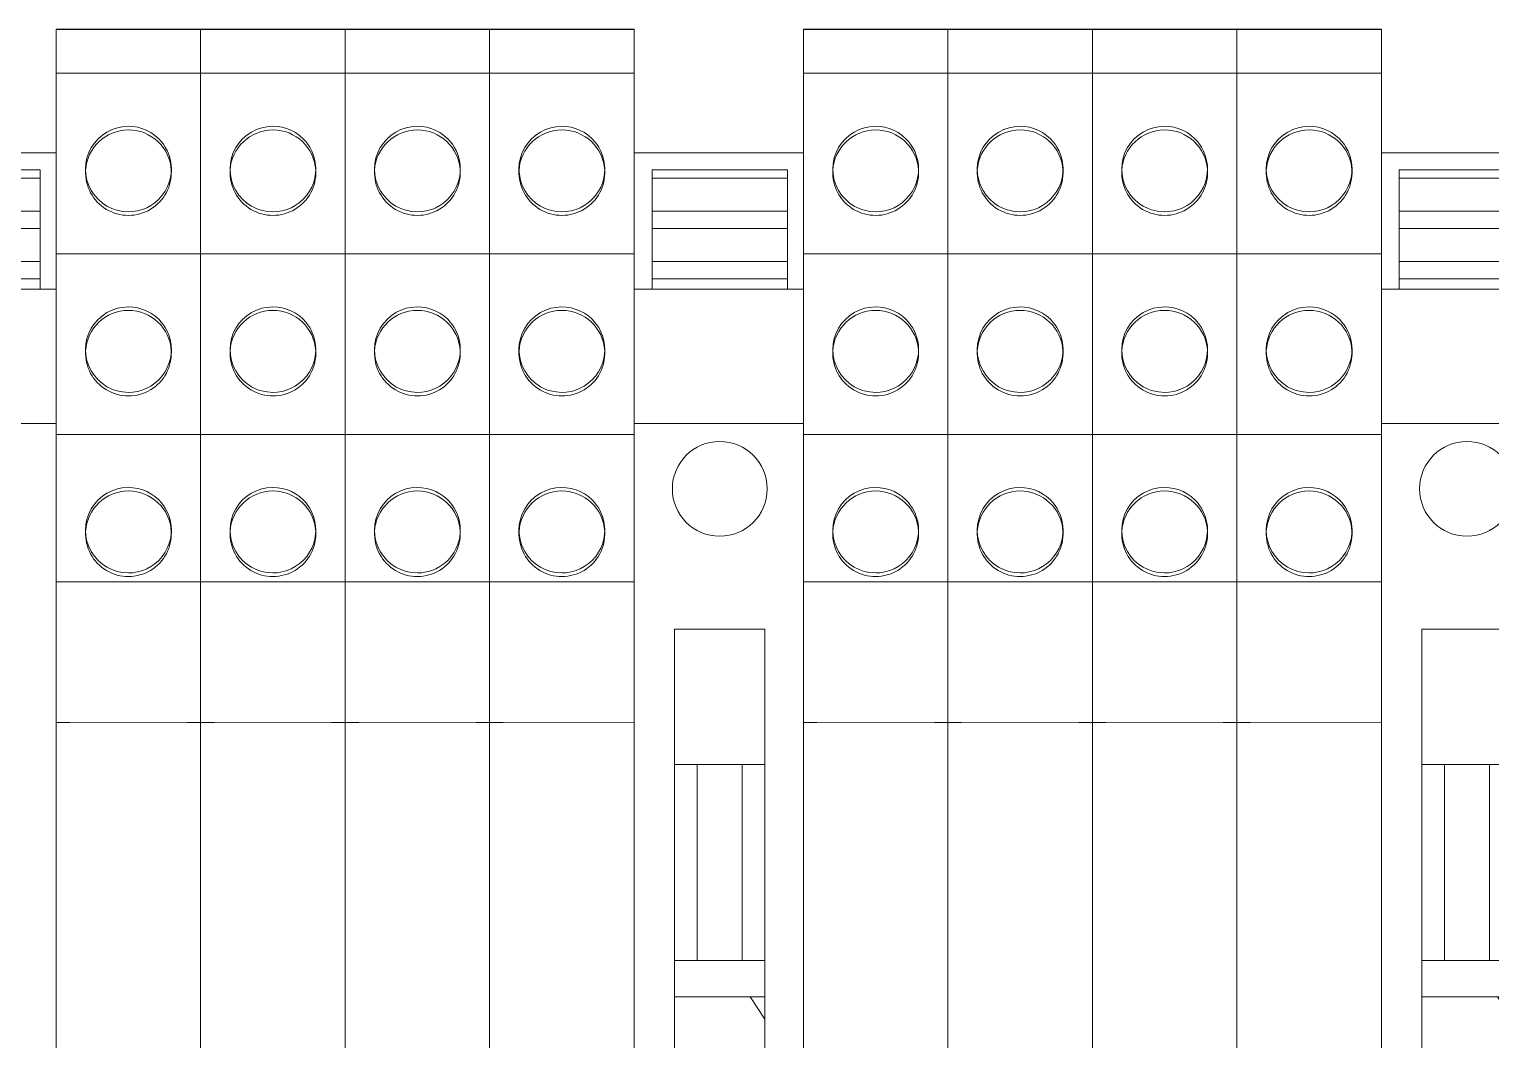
# Model space of a CAD drawing. Header units: millimetres. Extents: x 979 to 3414, y -1029 to 703.
# Drawn here: x 2181.8 to 2246.6, y 422.8 to 467.6 of the extents above; entities that cross this region are included whole.
import ezdxf

# ---------------------------------------------------------------- set-up
doc = ezdxf.new("R2010")
doc.units = ezdxf.units.MM
doc.layers.add('eProC - L2', color=41, linetype='Continuous', lineweight=20)

# ---------------------------------------------------------------- blocks, each defined once
blk = doc.blocks.new('eProC_Z_BPSN-SI-520')
at = {"layer": 'eProC - L2'}
for p, q in [((0.794, -6.05), (0.794, -0.749)), ((0.794, -0.749), (3.794, -0.749)), ((0.794, -1.131), (3.794, -1.131)), ((6.794, -0.749), (3.794, -0.749)), ((6.794, -1.131), (3.794, -1.131)), ((6.794, -6.05), (6.794, -0.749)), ((0.794, -2.594), (3.794, -2.594)), ((6.794, -2.594), (3.794, -2.594)), ((0.794, -3.358), (3.794, -3.358)), ((6.794, -3.358), (3.794, -3.358)), ((0.794, -4.822), (3.794, -4.822)), ((6.794, -4.822), (3.794, -4.822)), ((0.794, -5.585), (3.794, -5.585)), ((6.794, -5.585), (3.794, -5.585)), ((7.5, -6.05), (0, -6.05)), ((7.5, -11.996), (0, -11.996)), ((1.794, -42.11), (1.794, -21.11)), ((1.794, -21.11), (5.794, -21.11)), ((5.794, -42.11), (5.794, -21.11)), ((1.794, -27.11), (5.794, -27.11)), ((2.794, -35.795), (2.794, -27.11)), ((4.794, -35.795), (4.794, -27.11)), ((1.794, -35.795), (5.794, -35.795)), ((1.794, -37.396), (5.794, -37.396)), ((5.794, -38.389), (5.144, -37.396)), ((1.794, -42.11), (5.794, -42.11)), ((1.794, -59.11), (1.794, -44.11)), ((1.794, -44.11), (5.794, -44.11)), ((5.794, -59.11), (5.794, -44.11)), ((1.794, -59.11), (5.794, -59.11)), ((7.5, -60.072), (0, -60.072)), ((7.5, -61.577), (0, -61.577)), ((0.644, -78.601), (0.644, -61.577)), ((0.994, -78.601), (0.994, -61.577)), ((6.594, -61.647), (0.994, -61.647)), ((6.594, -78.601), (6.594, -61.577)), ((6.944, -78.601), (6.944, -61.577)), ((0.994, -67.83), (0.644, -67.83)), ((6.594, -67.83), (6.944, -67.83)), ((6.594, -68.91), (0.994, -68.91)), ((1.294, -77.853), (1.294, -69.103)), ((6.594, -69.103), (1.294, -69.103)), ((6.594, -69.783), (1.294, -69.783)), ((0.994, -70.001), (0.644, -70.001)), ((6.594, -70.001), (6.944, -70.001)), ((6.594, -70.757), (1.294, -70.757)), ((0.644, -71.801), (0.994, -71.801)), ((6.944, -71.801), (6.594, -71.801)), ((6.594, -71.919), (1.294, -71.919)), ((6.594, -72.893), (1.294, -72.893)), ((6.594, -74.054), (1.294, -74.054)), ((0.994, -74.801), (0.644, -74.801)), ((6.594, -75.029), (1.294, -75.029)), ((6.594, -74.801), (6.944, -74.801)), ((6.594, -76.19), (1.294, -76.19)), ((6.594, -77.165), (1.294, -77.165)), ((6.594, -77.853), (1.294, -77.853)), ((6.594, -78.601), (0.994, -78.601))]:
    blk.add_line(p, q, dxfattribs=at)
blk.add_lwpolyline([(0, 0), (7.5, 0), (7.5, -78.601), (0, -78.601)], close=True, dxfattribs=at)
for centre in [(3.794, -14.89), (3.794, -64.565)]:
    blk.add_circle(centre, 2.1, dxfattribs=at)

msp = doc.modelspace()

# ---------------------------------------------------------------- linework, layer by layer
at = {"layer": 'eProC - L2'}
for p, q in [((2189.416, 467.559), (2183.016, 467.559)), ((2183.016, 467.559), (2183.016, 443.07)), ((2189.416, 467.558), (2183.016, 467.558)), ((2189.416, 467.552), (2183.016, 467.552)), ((2189.416, 467.559), (2189.416, 379.581)), ((2195.816, 467.559), (2189.416, 467.559)), ((2189.416, 467.559), (2189.416, 443.07)), ((2195.816, 467.558), (2189.416, 467.558)), ((2195.816, 467.552), (2189.416, 467.552)), ((2195.816, 467.559), (2195.816, 379.581)), ((2202.216, 467.559), (2195.816, 467.559)), ((2195.816, 467.559), (2195.816, 443.07)), ((2202.216, 467.558), (2195.816, 467.558)), ((2202.216, 467.552), (2195.816, 467.552)), ((2202.216, 467.559), (2202.216, 379.581)), ((2208.616, 467.559), (2202.216, 467.559)), ((2202.216, 467.559), (2202.216, 443.07)), ((2208.616, 467.558), (2202.216, 467.558)), ((2208.616, 467.552), (2202.216, 467.552)), ((2208.616, 467.559), (2208.616, 379.581)), ((2208.616, 467.559), (2208.616, 443.07)), ((2222.516, 467.559), (2216.116, 467.559)), ((2216.116, 467.559), (2216.116, 443.07)), ((2222.516, 467.558), (2216.116, 467.558)), ((2222.516, 467.552), (2216.116, 467.552)), ((2222.516, 467.559), (2222.516, 379.581)), ((2228.916, 467.559), (2222.516, 467.559)), ((2222.516, 467.559), (2222.516, 443.07)), ((2228.916, 467.558), (2222.516, 467.558)), ((2228.916, 467.552), (2222.516, 467.552)), ((2228.916, 467.559), (2228.916, 379.581)), ((2235.316, 467.559), (2228.916, 467.559)), ((2228.916, 467.559), (2228.916, 443.07)), ((2235.316, 467.558), (2228.916, 467.558)), ((2235.316, 467.552), (2228.916, 467.552)), ((2235.316, 467.559), (2235.316, 379.581)), ((2241.716, 467.559), (2235.316, 467.559)), ((2235.316, 467.559), (2235.316, 443.07)), ((2241.716, 467.558), (2235.316, 467.558)), ((2241.716, 467.552), (2235.316, 467.552)), ((2241.716, 467.559), (2241.716, 379.581)), ((2241.716, 467.559), (2241.716, 443.07)), ((2189.416, 465.607), (2183.016, 465.607)), ((2195.816, 465.607), (2189.416, 465.607)), ((2202.216, 465.607), (2195.816, 465.607)), ((2208.616, 465.607), (2202.216, 465.607)), ((2222.516, 465.607), (2216.116, 465.607)), ((2228.916, 465.607), (2222.516, 465.607)), ((2235.316, 465.607), (2228.916, 465.607)), ((2241.716, 465.607), (2235.316, 465.607)), ((2184.316, 461.366), (2184.316, 461.204)), ((2188.117, 461.204), (2188.117, 461.366)), ((2190.716, 461.366), (2190.716, 461.204)), ((2194.517, 461.204), (2194.517, 461.366)), ((2197.116, 461.366), (2197.116, 461.204)), ((2200.917, 461.204), (2200.917, 461.366)), ((2203.516, 461.366), (2203.516, 461.204)), ((2207.317, 461.204), (2207.317, 461.366)), ((2217.416, 461.366), (2217.416, 461.204)), ((2221.217, 461.204), (2221.217, 461.366)), ((2223.816, 461.366), (2223.816, 461.204)), ((2227.617, 461.204), (2227.617, 461.366)), ((2230.216, 461.366), (2230.216, 461.204)), ((2234.017, 461.204), (2234.017, 461.366)), ((2236.616, 461.366), (2236.616, 461.204)), ((2240.417, 461.204), (2240.417, 461.366)), ((2189.416, 457.607), (2183.016, 457.607)), ((2195.816, 457.607), (2189.416, 457.607)), ((2202.216, 457.607), (2195.816, 457.607)), ((2208.616, 457.607), (2202.216, 457.607)), ((2222.516, 457.607), (2216.116, 457.607)), ((2228.916, 457.607), (2222.516, 457.607)), ((2235.316, 457.607), (2228.916, 457.607)), ((2241.716, 457.607), (2235.316, 457.607)), ((2184.316, 453.366), (2184.316, 453.204)), ((2188.117, 453.204), (2188.117, 453.366)), ((2190.716, 453.366), (2190.716, 453.204)), ((2194.517, 453.204), (2194.517, 453.366)), ((2197.116, 453.366), (2197.116, 453.204)), ((2200.917, 453.204), (2200.917, 453.366)), ((2203.516, 453.366), (2203.516, 453.204)), ((2207.317, 453.204), (2207.317, 453.366)), ((2217.416, 453.366), (2217.416, 453.204)), ((2221.217, 453.204), (2221.217, 453.366)), ((2223.816, 453.366), (2223.816, 453.204)), ((2227.617, 453.204), (2227.617, 453.366)), ((2230.216, 453.366), (2230.216, 453.204)), ((2234.017, 453.204), (2234.017, 453.366)), ((2236.616, 453.366), (2236.616, 453.204)), ((2240.417, 453.204), (2240.417, 453.366)), ((2189.416, 449.607), (2183.016, 449.607)), ((2195.816, 449.607), (2189.416, 449.607)), ((2202.216, 449.607), (2195.816, 449.607)), ((2208.616, 449.607), (2202.216, 449.607)), ((2222.516, 449.607), (2216.116, 449.607)), ((2228.916, 449.607), (2222.516, 449.607)), ((2235.316, 449.607), (2228.916, 449.607)), ((2241.716, 449.607), (2235.316, 449.607)), ((2184.316, 445.366), (2184.316, 445.204)), ((2188.117, 445.204), (2188.117, 445.366)), ((2190.716, 445.366), (2190.716, 445.204)), ((2194.517, 445.204), (2194.517, 445.366)), ((2197.116, 445.366), (2197.116, 445.204)), ((2200.917, 445.204), (2200.917, 445.366)), ((2203.516, 445.366), (2203.516, 445.204)), ((2207.317, 445.204), (2207.317, 445.366)), ((2217.416, 445.366), (2217.416, 445.204)), ((2221.217, 445.204), (2221.217, 445.366)), ((2223.816, 445.366), (2223.816, 445.204)), ((2227.617, 445.204), (2227.617, 445.366)), ((2230.216, 445.366), (2230.216, 445.204)), ((2234.017, 445.204), (2234.017, 445.366)), ((2236.616, 445.366), (2236.616, 445.204)), ((2240.417, 445.204), (2240.417, 445.366)), ((2189.416, 443.07), (2183.016, 443.07)), ((2183.016, 443.07), (2183.016, 436.848)), ((2189.416, 436.849), (2189.416, 443.07)), ((2195.816, 443.07), (2189.416, 443.07)), ((2189.416, 443.07), (2189.416, 436.848)), ((2195.816, 436.849), (2195.816, 443.07)), ((2202.216, 443.07), (2195.816, 443.07)), ((2195.816, 443.07), (2195.816, 436.848)), ((2202.216, 436.849), (2202.216, 443.07)), ((2208.616, 443.07), (2202.216, 443.07)), ((2202.216, 443.07), (2202.216, 436.848)), ((2208.616, 436.849), (2208.616, 443.07)), ((2208.616, 443.07), (2208.616, 436.848)), ((2222.516, 443.07), (2216.116, 443.07)), ((2216.116, 443.07), (2216.116, 436.848)), ((2222.516, 436.849), (2222.516, 443.07)), ((2228.916, 443.07), (2222.516, 443.07)), ((2222.516, 443.07), (2222.516, 436.848)), ((2228.916, 436.849), (2228.916, 443.07)), ((2235.316, 443.07), (2228.916, 443.07)), ((2228.916, 443.07), (2228.916, 436.848)), ((2235.316, 436.849), (2235.316, 443.07)), ((2241.716, 443.07), (2235.316, 443.07)), ((2235.316, 443.07), (2235.316, 436.848)), ((2241.716, 436.849), (2241.716, 443.07)), ((2241.716, 443.07), (2241.716, 436.848)), ((2189.416, 436.849), (2183.016, 436.848)), ((2183.016, 387.581), (2183.016, 436.848)), ((2183.616, 436.842), (2183.016, 436.842)), ((2189.416, 436.842), (2188.816, 436.842)), ((2195.816, 436.849), (2189.416, 436.848)), ((2189.416, 387.581), (2189.416, 436.848)), ((2190.016, 436.842), (2189.416, 436.842)), ((2195.816, 436.842), (2195.216, 436.842)), ((2202.216, 436.849), (2195.816, 436.848)), ((2195.816, 387.581), (2195.816, 436.848)), ((2196.416, 436.842), (2195.816, 436.842)), ((2202.216, 436.842), (2201.616, 436.842)), ((2208.616, 436.849), (2202.216, 436.848)), ((2202.216, 387.581), (2202.216, 436.848)), ((2202.816, 436.842), (2202.216, 436.842)), ((2208.616, 387.581), (2208.616, 436.848)), ((2222.516, 436.849), (2216.116, 436.848)), ((2216.116, 387.581), (2216.116, 436.848)), ((2216.716, 436.842), (2216.116, 436.842)), ((2222.516, 436.842), (2221.916, 436.842)), ((2228.916, 436.849), (2222.516, 436.848)), ((2222.516, 387.581), (2222.516, 436.848)), ((2223.116, 436.842), (2222.516, 436.842)), ((2228.916, 436.842), (2228.316, 436.842)), ((2235.316, 436.849), (2228.916, 436.848)), ((2228.916, 387.581), (2228.916, 436.848)), ((2229.516, 436.842), (2228.916, 436.842)), ((2235.316, 436.842), (2234.716, 436.842)), ((2241.716, 436.849), (2235.316, 436.848)), ((2235.316, 387.581), (2235.316, 436.848)), ((2235.916, 436.842), (2235.316, 436.842)), ((2241.716, 387.581), (2241.716, 436.848))]:
    msp.add_line(p, q, dxfattribs=at)
for points in [[(2184.316, 461.366), (2184.332, 461.614), (2184.381, 461.856), (2184.461, 462.091), (2184.571, 462.313), (2184.709, 462.517), (2184.873, 462.704), (2185.061, 462.867), (2185.267, 463.004), (2185.489, 463.113), (2185.725, 463.192), (2185.946, 463.235), (2186.217, 463.256)], [(2188.117, 461.366), (2188.109, 461.541), (2188.078, 461.745), (2188.017, 461.971), (2187.945, 462.152), (2187.847, 462.338), (2187.765, 462.463), (2187.669, 462.586), (2187.558, 462.706), (2187.389, 462.855), (2187.212, 462.977), (2187.034, 463.073), (2186.856, 463.146), (2186.628, 463.212), (2186.413, 463.246), (2186.217, 463.256)], [(2190.716, 461.366), (2190.732, 461.614), (2190.781, 461.856), (2190.861, 462.091), (2190.971, 462.313), (2191.109, 462.517), (2191.273, 462.704), (2191.461, 462.867), (2191.667, 463.004), (2191.889, 463.113), (2192.125, 463.192), (2192.346, 463.235), (2192.617, 463.256)], [(2194.517, 461.366), (2194.509, 461.541), (2194.478, 461.745), (2194.417, 461.971), (2194.345, 462.152), (2194.247, 462.338), (2194.165, 462.463), (2194.069, 462.586), (2193.958, 462.706), (2193.789, 462.855), (2193.612, 462.977), (2193.434, 463.073), (2193.256, 463.146), (2193.028, 463.212), (2192.813, 463.246), (2192.617, 463.256)], [(2197.116, 461.366), (2197.132, 461.614), (2197.181, 461.856), (2197.261, 462.091), (2197.371, 462.313), (2197.509, 462.517), (2197.673, 462.704), (2197.861, 462.867), (2198.067, 463.004), (2198.289, 463.113), (2198.525, 463.192), (2198.746, 463.235), (2199.017, 463.256)], [(2200.917, 461.366), (2200.909, 461.541), (2200.878, 461.745), (2200.817, 461.971), (2200.745, 462.152), (2200.647, 462.338), (2200.565, 462.463), (2200.469, 462.586), (2200.358, 462.706), (2200.189, 462.855), (2200.012, 462.977), (2199.834, 463.073), (2199.656, 463.146), (2199.428, 463.212), (2199.213, 463.246), (2199.017, 463.256)], [(2203.516, 461.366), (2203.532, 461.614), (2203.581, 461.856), (2203.661, 462.091), (2203.771, 462.313), (2203.909, 462.517), (2204.073, 462.704), (2204.261, 462.867), (2204.467, 463.004), (2204.689, 463.113), (2204.925, 463.192), (2205.146, 463.235), (2205.417, 463.256)], [(2207.317, 461.366), (2207.309, 461.541), (2207.278, 461.745), (2207.217, 461.971), (2207.145, 462.152), (2207.047, 462.338), (2206.965, 462.463), (2206.869, 462.586), (2206.758, 462.706), (2206.589, 462.855), (2206.412, 462.977), (2206.234, 463.073), (2206.056, 463.146), (2205.828, 463.212), (2205.613, 463.246), (2205.417, 463.256)], [(2217.416, 461.366), (2217.432, 461.614), (2217.481, 461.856), (2217.561, 462.091), (2217.671, 462.313), (2217.809, 462.517), (2217.973, 462.704), (2218.161, 462.867), (2218.367, 463.004), (2218.589, 463.113), (2218.825, 463.192), (2219.046, 463.235), (2219.317, 463.256)], [(2221.217, 461.366), (2221.209, 461.541), (2221.178, 461.745), (2221.117, 461.971), (2221.045, 462.152), (2220.947, 462.338), (2220.865, 462.463), (2220.769, 462.586), (2220.658, 462.706), (2220.489, 462.855), (2220.312, 462.977), (2220.134, 463.073), (2219.956, 463.146), (2219.728, 463.212), (2219.513, 463.246), (2219.317, 463.256)], [(2223.816, 461.366), (2223.832, 461.614), (2223.881, 461.856), (2223.961, 462.091), (2224.071, 462.313), (2224.209, 462.517), (2224.373, 462.704), (2224.561, 462.867), (2224.767, 463.004), (2224.989, 463.113), (2225.225, 463.192), (2225.446, 463.235), (2225.717, 463.256)], [(2227.617, 461.366), (2227.609, 461.541), (2227.578, 461.745), (2227.517, 461.971), (2227.445, 462.152), (2227.347, 462.338), (2227.265, 462.463), (2227.169, 462.586), (2227.058, 462.706), (2226.889, 462.855), (2226.712, 462.977), (2226.534, 463.073), (2226.356, 463.146), (2226.128, 463.212), (2225.913, 463.246), (2225.717, 463.256)], [(2230.216, 461.366), (2230.232, 461.614), (2230.281, 461.856), (2230.361, 462.091), (2230.471, 462.313), (2230.609, 462.517), (2230.773, 462.704), (2230.961, 462.867), (2231.167, 463.004), (2231.389, 463.113), (2231.625, 463.192), (2231.846, 463.235), (2232.117, 463.256)], [(2234.017, 461.366), (2234.009, 461.541), (2233.978, 461.745), (2233.917, 461.971), (2233.845, 462.152), (2233.747, 462.338), (2233.665, 462.463), (2233.569, 462.586), (2233.458, 462.706), (2233.289, 462.855), (2233.112, 462.977), (2232.934, 463.073), (2232.756, 463.146), (2232.528, 463.212), (2232.313, 463.246), (2232.117, 463.256)], [(2236.616, 461.366), (2236.632, 461.614), (2236.681, 461.856), (2236.761, 462.091), (2236.871, 462.313), (2237.009, 462.517), (2237.173, 462.704), (2237.361, 462.867), (2237.567, 463.004), (2237.789, 463.113), (2238.025, 463.192), (2238.246, 463.235), (2238.517, 463.256)], [(2240.417, 461.366), (2240.409, 461.541), (2240.378, 461.745), (2240.317, 461.971), (2240.245, 462.152), (2240.147, 462.338), (2240.065, 462.463), (2239.969, 462.586), (2239.858, 462.706), (2239.689, 462.855), (2239.512, 462.977), (2239.334, 463.073), (2239.156, 463.146), (2238.928, 463.212), (2238.713, 463.246), (2238.517, 463.256)], [(2185.642, 459.556), (2185.481, 459.614), (2185.264, 459.721), (2185.062, 459.858), (2184.874, 460.024), (2184.709, 460.212), (2184.572, 460.417), (2184.461, 460.64), (2184.381, 460.876), (2184.333, 461.118), (2184.316, 461.366), (2184.316, 461.366)], [(2186.787, 459.555), (2186.851, 459.577), (2187.029, 459.65), (2187.209, 459.747), (2187.386, 459.871), (2187.558, 460.022), (2187.715, 460.199), (2187.841, 460.382), (2187.939, 460.565), (2188.012, 460.745), (2188.075, 460.971), (2188.107, 461.179), (2188.117, 461.363), (2188.117, 461.366)], [(2192.042, 459.556), (2191.881, 459.614), (2191.664, 459.721), (2191.462, 459.858), (2191.274, 460.024), (2191.109, 460.212), (2190.972, 460.417), (2190.861, 460.64), (2190.781, 460.876), (2190.733, 461.118), (2190.716, 461.366), (2190.716, 461.366)], [(2193.187, 459.555), (2193.251, 459.577), (2193.429, 459.65), (2193.609, 459.747), (2193.786, 459.871), (2193.958, 460.022), (2194.115, 460.199), (2194.241, 460.382), (2194.339, 460.565), (2194.412, 460.745), (2194.475, 460.971), (2194.507, 461.179), (2194.517, 461.363), (2194.517, 461.366)], [(2198.442, 459.556), (2198.281, 459.614), (2198.064, 459.721), (2197.862, 459.858), (2197.674, 460.024), (2197.509, 460.212), (2197.372, 460.417), (2197.261, 460.64), (2197.181, 460.876), (2197.133, 461.118), (2197.116, 461.366), (2197.116, 461.366)], [(2199.587, 459.555), (2199.651, 459.577), (2199.829, 459.65), (2200.009, 459.747), (2200.186, 459.871), (2200.358, 460.022), (2200.515, 460.199), (2200.641, 460.382), (2200.739, 460.565), (2200.812, 460.745), (2200.875, 460.971), (2200.907, 461.179), (2200.917, 461.363), (2200.917, 461.366)], [(2204.842, 459.556), (2204.681, 459.614), (2204.464, 459.721), (2204.262, 459.858), (2204.074, 460.024), (2203.909, 460.212), (2203.772, 460.417), (2203.661, 460.64), (2203.581, 460.876), (2203.533, 461.118), (2203.516, 461.366), (2203.516, 461.366)], [(2205.987, 459.555), (2206.051, 459.577), (2206.229, 459.65), (2206.409, 459.747), (2206.586, 459.871), (2206.758, 460.022), (2206.915, 460.199), (2207.041, 460.382), (2207.139, 460.565), (2207.212, 460.745), (2207.275, 460.971), (2207.307, 461.179), (2207.317, 461.363), (2207.317, 461.366)], [(2218.742, 459.556), (2218.581, 459.614), (2218.364, 459.721), (2218.162, 459.858), (2217.974, 460.024), (2217.809, 460.212), (2217.672, 460.417), (2217.561, 460.64), (2217.481, 460.876), (2217.433, 461.118), (2217.416, 461.366), (2217.416, 461.366)], [(2219.887, 459.555), (2219.951, 459.577), (2220.129, 459.65), (2220.309, 459.747), (2220.486, 459.871), (2220.658, 460.022), (2220.815, 460.199), (2220.941, 460.382), (2221.039, 460.565), (2221.112, 460.745), (2221.175, 460.971), (2221.207, 461.179), (2221.217, 461.363), (2221.217, 461.366)], [(2225.142, 459.556), (2224.981, 459.614), (2224.764, 459.721), (2224.562, 459.858), (2224.374, 460.024), (2224.209, 460.212), (2224.072, 460.417), (2223.961, 460.64), (2223.881, 460.876), (2223.833, 461.118), (2223.816, 461.366), (2223.816, 461.366)], [(2226.287, 459.555), (2226.351, 459.577), (2226.529, 459.65), (2226.709, 459.747), (2226.886, 459.871), (2227.058, 460.022), (2227.215, 460.199), (2227.341, 460.382), (2227.439, 460.565), (2227.512, 460.745), (2227.575, 460.971), (2227.607, 461.179), (2227.617, 461.363), (2227.617, 461.366)], [(2231.542, 459.556), (2231.381, 459.614), (2231.164, 459.721), (2230.962, 459.858), (2230.774, 460.024), (2230.609, 460.212), (2230.472, 460.417), (2230.361, 460.64), (2230.281, 460.876), (2230.233, 461.118), (2230.216, 461.366), (2230.216, 461.366)], [(2232.687, 459.555), (2232.751, 459.577), (2232.929, 459.65), (2233.109, 459.747), (2233.286, 459.871), (2233.458, 460.022), (2233.615, 460.199), (2233.741, 460.382), (2233.839, 460.565), (2233.912, 460.745), (2233.975, 460.971), (2234.007, 461.179), (2234.017, 461.363), (2234.017, 461.366)], [(2237.942, 459.556), (2237.781, 459.614), (2237.564, 459.721), (2237.362, 459.858), (2237.174, 460.024), (2237.009, 460.212), (2236.872, 460.417), (2236.761, 460.64), (2236.681, 460.876), (2236.633, 461.118), (2236.616, 461.366), (2236.616, 461.366)], [(2239.087, 459.555), (2239.151, 459.577), (2239.329, 459.65), (2239.509, 459.747), (2239.686, 459.871), (2239.858, 460.022), (2240.015, 460.199), (2240.141, 460.382), (2240.239, 460.565), (2240.312, 460.745), (2240.375, 460.971), (2240.407, 461.179), (2240.417, 461.363), (2240.417, 461.366)], [(2186.217, 459.467), (2185.957, 459.487), (2185.712, 459.536), (2185.642, 459.556)], [(2186.217, 459.467), (2186.41, 459.477), (2186.623, 459.511), (2186.787, 459.555)], [(2192.617, 459.467), (2192.357, 459.487), (2192.112, 459.536), (2192.042, 459.556)], [(2192.617, 459.467), (2192.81, 459.477), (2193.023, 459.511), (2193.187, 459.555)], [(2199.017, 459.467), (2198.757, 459.487), (2198.512, 459.536), (2198.442, 459.556)], [(2199.017, 459.467), (2199.21, 459.477), (2199.423, 459.511), (2199.587, 459.555)], [(2205.417, 459.467), (2205.157, 459.487), (2204.912, 459.536), (2204.842, 459.556)], [(2205.417, 459.467), (2205.61, 459.477), (2205.823, 459.511), (2205.987, 459.555)], [(2219.317, 459.467), (2219.057, 459.487), (2218.812, 459.536), (2218.742, 459.556)], [(2219.317, 459.467), (2219.51, 459.477), (2219.723, 459.511), (2219.887, 459.555)], [(2225.717, 459.467), (2225.457, 459.487), (2225.212, 459.536), (2225.142, 459.556)], [(2225.717, 459.467), (2225.91, 459.477), (2226.123, 459.511), (2226.287, 459.555)], [(2232.117, 459.467), (2231.857, 459.487), (2231.612, 459.536), (2231.542, 459.556)], [(2232.117, 459.467), (2232.31, 459.477), (2232.523, 459.511), (2232.687, 459.555)], [(2238.517, 459.467), (2238.257, 459.487), (2238.012, 459.536), (2237.942, 459.556)], [(2238.517, 459.467), (2238.71, 459.477), (2238.923, 459.511), (2239.087, 459.555)], [(2184.316, 453.366), (2184.332, 453.614), (2184.381, 453.856), (2184.461, 454.091), (2184.571, 454.313), (2184.709, 454.517), (2184.873, 454.704), (2185.061, 454.867), (2185.267, 455.004), (2185.489, 455.113), (2185.725, 455.192), (2185.946, 455.235), (2186.217, 455.256)], [(2188.117, 453.366), (2188.109, 453.541), (2188.078, 453.745), (2188.017, 453.971), (2187.945, 454.152), (2187.847, 454.338), (2187.765, 454.463), (2187.669, 454.586), (2187.558, 454.706), (2187.389, 454.855), (2187.212, 454.977), (2187.034, 455.073), (2186.856, 455.146), (2186.628, 455.212), (2186.413, 455.246), (2186.217, 455.256)], [(2190.716, 453.366), (2190.732, 453.614), (2190.781, 453.856), (2190.861, 454.091), (2190.971, 454.313), (2191.109, 454.517), (2191.273, 454.704), (2191.461, 454.867), (2191.667, 455.004), (2191.889, 455.113), (2192.125, 455.192), (2192.346, 455.235), (2192.617, 455.256)], [(2194.517, 453.366), (2194.509, 453.541), (2194.478, 453.745), (2194.417, 453.971), (2194.345, 454.152), (2194.247, 454.338), (2194.165, 454.463), (2194.069, 454.586), (2193.958, 454.706), (2193.789, 454.855), (2193.612, 454.977), (2193.434, 455.073), (2193.256, 455.146), (2193.028, 455.212), (2192.813, 455.246), (2192.617, 455.256)], [(2197.116, 453.366), (2197.132, 453.614), (2197.181, 453.856), (2197.261, 454.091), (2197.371, 454.313), (2197.509, 454.517), (2197.673, 454.704), (2197.861, 454.867), (2198.067, 455.004), (2198.289, 455.113), (2198.525, 455.192), (2198.746, 455.235), (2199.017, 455.256)], [(2200.917, 453.366), (2200.909, 453.541), (2200.878, 453.745), (2200.817, 453.971), (2200.745, 454.152), (2200.647, 454.338), (2200.565, 454.463), (2200.469, 454.586), (2200.358, 454.706), (2200.189, 454.855), (2200.012, 454.977), (2199.834, 455.073), (2199.656, 455.146), (2199.428, 455.212), (2199.213, 455.246), (2199.017, 455.256)], [(2203.516, 453.366), (2203.532, 453.614), (2203.581, 453.856), (2203.661, 454.091), (2203.771, 454.313), (2203.909, 454.517), (2204.073, 454.704), (2204.261, 454.867), (2204.467, 455.004), (2204.689, 455.113), (2204.925, 455.192), (2205.146, 455.235), (2205.417, 455.256)], [(2207.317, 453.366), (2207.309, 453.541), (2207.278, 453.745), (2207.217, 453.971), (2207.145, 454.152), (2207.047, 454.338), (2206.965, 454.463), (2206.869, 454.586), (2206.758, 454.706), (2206.589, 454.855), (2206.412, 454.977), (2206.234, 455.073), (2206.056, 455.146), (2205.828, 455.212), (2205.613, 455.246), (2205.417, 455.256)], [(2217.416, 453.366), (2217.432, 453.614), (2217.481, 453.856), (2217.561, 454.091), (2217.671, 454.313), (2217.809, 454.517), (2217.973, 454.704), (2218.161, 454.867), (2218.367, 455.004), (2218.589, 455.113), (2218.825, 455.192), (2219.046, 455.235), (2219.317, 455.256)], [(2221.217, 453.366), (2221.209, 453.541), (2221.178, 453.745), (2221.117, 453.971), (2221.045, 454.152), (2220.947, 454.338), (2220.865, 454.463), (2220.769, 454.586), (2220.658, 454.706), (2220.489, 454.855), (2220.312, 454.977), (2220.134, 455.073), (2219.956, 455.146), (2219.728, 455.212), (2219.513, 455.246), (2219.317, 455.256)], [(2223.816, 453.366), (2223.832, 453.614), (2223.881, 453.856), (2223.961, 454.091), (2224.071, 454.313), (2224.209, 454.517), (2224.373, 454.704), (2224.561, 454.867), (2224.767, 455.004), (2224.989, 455.113), (2225.225, 455.192), (2225.446, 455.235), (2225.717, 455.256)], [(2227.617, 453.366), (2227.609, 453.541), (2227.578, 453.745), (2227.517, 453.971), (2227.445, 454.152), (2227.347, 454.338), (2227.265, 454.463), (2227.169, 454.586), (2227.058, 454.706), (2226.889, 454.855), (2226.712, 454.977), (2226.534, 455.073), (2226.356, 455.146), (2226.128, 455.212), (2225.913, 455.246), (2225.717, 455.256)], [(2230.216, 453.366), (2230.232, 453.614), (2230.281, 453.856), (2230.361, 454.091), (2230.471, 454.313), (2230.609, 454.517), (2230.773, 454.704), (2230.961, 454.867), (2231.167, 455.004), (2231.389, 455.113), (2231.625, 455.192), (2231.846, 455.235), (2232.117, 455.256)], [(2234.017, 453.366), (2234.009, 453.541), (2233.978, 453.745), (2233.917, 453.971), (2233.845, 454.152), (2233.747, 454.338), (2233.665, 454.463), (2233.569, 454.586), (2233.458, 454.706), (2233.289, 454.855), (2233.112, 454.977), (2232.934, 455.073), (2232.756, 455.146), (2232.528, 455.212), (2232.313, 455.246), (2232.117, 455.256)], [(2236.616, 453.366), (2236.632, 453.614), (2236.681, 453.856), (2236.761, 454.091), (2236.871, 454.313), (2237.009, 454.517), (2237.173, 454.704), (2237.361, 454.867), (2237.567, 455.004), (2237.789, 455.113), (2238.025, 455.192), (2238.246, 455.235), (2238.517, 455.256)], [(2240.417, 453.366), (2240.409, 453.541), (2240.378, 453.745), (2240.317, 453.971), (2240.245, 454.152), (2240.147, 454.338), (2240.065, 454.463), (2239.969, 454.586), (2239.858, 454.706), (2239.689, 454.855), (2239.512, 454.977), (2239.334, 455.073), (2239.156, 455.146), (2238.928, 455.212), (2238.713, 455.246), (2238.517, 455.256)], [(2185.642, 451.556), (2185.481, 451.614), (2185.264, 451.721), (2185.062, 451.858), (2184.874, 452.024), (2184.709, 452.212), (2184.572, 452.417), (2184.461, 452.64), (2184.381, 452.876), (2184.333, 453.118), (2184.316, 453.366), (2184.316, 453.366)], [(2186.787, 451.555), (2186.851, 451.577), (2187.029, 451.65), (2187.209, 451.747), (2187.386, 451.871), (2187.558, 452.022), (2187.715, 452.199), (2187.841, 452.382), (2187.939, 452.565), (2188.012, 452.745), (2188.075, 452.971), (2188.107, 453.179), (2188.117, 453.363), (2188.117, 453.366)], [(2192.042, 451.556), (2191.881, 451.614), (2191.664, 451.721), (2191.462, 451.858), (2191.274, 452.024), (2191.109, 452.212), (2190.972, 452.417), (2190.861, 452.64), (2190.781, 452.876), (2190.733, 453.118), (2190.716, 453.366), (2190.716, 453.366)], [(2193.187, 451.555), (2193.251, 451.577), (2193.429, 451.65), (2193.609, 451.747), (2193.786, 451.871), (2193.958, 452.022), (2194.115, 452.199), (2194.241, 452.382), (2194.339, 452.565), (2194.412, 452.745), (2194.475, 452.971), (2194.507, 453.179), (2194.517, 453.363), (2194.517, 453.366)], [(2198.442, 451.556), (2198.281, 451.614), (2198.064, 451.721), (2197.862, 451.858), (2197.674, 452.024), (2197.509, 452.212), (2197.372, 452.417), (2197.261, 452.64), (2197.181, 452.876), (2197.133, 453.118), (2197.116, 453.366), (2197.116, 453.366)], [(2199.587, 451.555), (2199.651, 451.577), (2199.829, 451.65), (2200.009, 451.747), (2200.186, 451.871), (2200.358, 452.022), (2200.515, 452.199), (2200.641, 452.382), (2200.739, 452.565), (2200.812, 452.745), (2200.875, 452.971), (2200.907, 453.179), (2200.917, 453.363), (2200.917, 453.366)], [(2204.842, 451.556), (2204.681, 451.614), (2204.464, 451.721), (2204.262, 451.858), (2204.074, 452.024), (2203.909, 452.212), (2203.772, 452.417), (2203.661, 452.64), (2203.581, 452.876), (2203.533, 453.118), (2203.516, 453.366), (2203.516, 453.366)], [(2205.987, 451.555), (2206.051, 451.577), (2206.229, 451.65), (2206.409, 451.747), (2206.586, 451.871), (2206.758, 452.022), (2206.915, 452.199), (2207.041, 452.382), (2207.139, 452.565), (2207.212, 452.745), (2207.275, 452.971), (2207.307, 453.179), (2207.317, 453.363), (2207.317, 453.366)], [(2218.742, 451.556), (2218.581, 451.614), (2218.364, 451.721), (2218.162, 451.858), (2217.974, 452.024), (2217.809, 452.212), (2217.672, 452.417), (2217.561, 452.64), (2217.481, 452.876), (2217.433, 453.118), (2217.416, 453.366), (2217.416, 453.366)], [(2219.887, 451.555), (2219.951, 451.577), (2220.129, 451.65), (2220.309, 451.747), (2220.486, 451.871), (2220.658, 452.022), (2220.815, 452.199), (2220.941, 452.382), (2221.039, 452.565), (2221.112, 452.745), (2221.175, 452.971), (2221.207, 453.179), (2221.217, 453.363), (2221.217, 453.366)], [(2225.142, 451.556), (2224.981, 451.614), (2224.764, 451.721), (2224.562, 451.858), (2224.374, 452.024), (2224.209, 452.212), (2224.072, 452.417), (2223.961, 452.64), (2223.881, 452.876), (2223.833, 453.118), (2223.816, 453.366), (2223.816, 453.366)], [(2226.287, 451.555), (2226.351, 451.577), (2226.529, 451.65), (2226.709, 451.747), (2226.886, 451.871), (2227.058, 452.022), (2227.215, 452.199), (2227.341, 452.382), (2227.439, 452.565), (2227.512, 452.745), (2227.575, 452.971), (2227.607, 453.179), (2227.617, 453.363), (2227.617, 453.366)], [(2231.542, 451.556), (2231.381, 451.614), (2231.164, 451.721), (2230.962, 451.858), (2230.774, 452.024), (2230.609, 452.212), (2230.472, 452.417), (2230.361, 452.64), (2230.281, 452.876), (2230.233, 453.118), (2230.216, 453.366), (2230.216, 453.366)], [(2232.687, 451.555), (2232.751, 451.577), (2232.929, 451.65), (2233.109, 451.747), (2233.286, 451.871), (2233.458, 452.022), (2233.615, 452.199), (2233.741, 452.382), (2233.839, 452.565), (2233.912, 452.745), (2233.975, 452.971), (2234.007, 453.179), (2234.017, 453.363), (2234.017, 453.366)], [(2237.942, 451.556), (2237.781, 451.614), (2237.564, 451.721), (2237.362, 451.858), (2237.174, 452.024), (2237.009, 452.212), (2236.872, 452.417), (2236.761, 452.64), (2236.681, 452.876), (2236.633, 453.118), (2236.616, 453.366), (2236.616, 453.366)], [(2239.087, 451.555), (2239.151, 451.577), (2239.329, 451.65), (2239.509, 451.747), (2239.686, 451.871), (2239.858, 452.022), (2240.015, 452.199), (2240.141, 452.382), (2240.239, 452.565), (2240.312, 452.745), (2240.375, 452.971), (2240.407, 453.179), (2240.417, 453.363), (2240.417, 453.366)], [(2186.217, 451.467), (2185.957, 451.487), (2185.712, 451.536), (2185.642, 451.556)], [(2186.217, 451.467), (2186.41, 451.477), (2186.623, 451.511), (2186.787, 451.555)], [(2192.617, 451.467), (2192.357, 451.487), (2192.112, 451.536), (2192.042, 451.556)], [(2192.617, 451.467), (2192.81, 451.477), (2193.023, 451.511), (2193.187, 451.555)], [(2199.017, 451.467), (2198.757, 451.487), (2198.512, 451.536), (2198.442, 451.556)], [(2199.017, 451.467), (2199.21, 451.477), (2199.423, 451.511), (2199.587, 451.555)], [(2205.417, 451.467), (2205.157, 451.487), (2204.912, 451.536), (2204.842, 451.556)], [(2205.417, 451.467), (2205.61, 451.477), (2205.823, 451.511), (2205.987, 451.555)], [(2219.317, 451.467), (2219.057, 451.487), (2218.812, 451.536), (2218.742, 451.556)], [(2219.317, 451.467), (2219.51, 451.477), (2219.723, 451.511), (2219.887, 451.555)], [(2225.717, 451.467), (2225.457, 451.487), (2225.212, 451.536), (2225.142, 451.556)], [(2225.717, 451.467), (2225.91, 451.477), (2226.123, 451.511), (2226.287, 451.555)], [(2232.117, 451.467), (2231.857, 451.487), (2231.612, 451.536), (2231.542, 451.556)], [(2232.117, 451.467), (2232.31, 451.477), (2232.523, 451.511), (2232.687, 451.555)], [(2238.517, 451.467), (2238.257, 451.487), (2238.012, 451.536), (2237.942, 451.556)], [(2238.517, 451.467), (2238.71, 451.477), (2238.923, 451.511), (2239.087, 451.555)], [(2184.316, 445.366), (2184.332, 445.614), (2184.381, 445.856), (2184.461, 446.091), (2184.571, 446.313), (2184.709, 446.517), (2184.873, 446.704), (2185.061, 446.867), (2185.267, 447.004), (2185.489, 447.113), (2185.725, 447.192), (2185.946, 447.235), (2186.217, 447.256)], [(2188.117, 445.366), (2188.109, 445.541), (2188.078, 445.745), (2188.017, 445.971), (2187.945, 446.152), (2187.847, 446.338), (2187.765, 446.463), (2187.669, 446.586), (2187.558, 446.706), (2187.389, 446.855), (2187.212, 446.977), (2187.034, 447.073), (2186.856, 447.146), (2186.628, 447.212), (2186.413, 447.246), (2186.217, 447.256)], [(2190.716, 445.366), (2190.732, 445.614), (2190.781, 445.856), (2190.861, 446.091), (2190.971, 446.313), (2191.109, 446.517), (2191.273, 446.704), (2191.461, 446.867), (2191.667, 447.004), (2191.889, 447.113), (2192.125, 447.192), (2192.346, 447.235), (2192.617, 447.256)], [(2194.517, 445.366), (2194.509, 445.541), (2194.478, 445.745), (2194.417, 445.971), (2194.345, 446.152), (2194.247, 446.338), (2194.165, 446.463), (2194.069, 446.586), (2193.958, 446.706), (2193.789, 446.855), (2193.612, 446.977), (2193.434, 447.073), (2193.256, 447.146), (2193.028, 447.212), (2192.813, 447.246), (2192.617, 447.256)], [(2197.116, 445.366), (2197.132, 445.614), (2197.181, 445.856), (2197.261, 446.091), (2197.371, 446.313), (2197.509, 446.517), (2197.673, 446.704), (2197.861, 446.867), (2198.067, 447.004), (2198.289, 447.113), (2198.525, 447.192), (2198.746, 447.235), (2199.017, 447.256)], [(2200.917, 445.366), (2200.909, 445.541), (2200.878, 445.745), (2200.817, 445.971), (2200.745, 446.152), (2200.647, 446.338), (2200.565, 446.463), (2200.469, 446.586), (2200.358, 446.706), (2200.189, 446.855), (2200.012, 446.977), (2199.834, 447.073), (2199.656, 447.146), (2199.428, 447.212), (2199.213, 447.246), (2199.017, 447.256)], [(2203.516, 445.366), (2203.532, 445.614), (2203.581, 445.856), (2203.661, 446.091), (2203.771, 446.313), (2203.909, 446.517), (2204.073, 446.704), (2204.261, 446.867), (2204.467, 447.004), (2204.689, 447.113), (2204.925, 447.192), (2205.146, 447.235), (2205.417, 447.256)], [(2207.317, 445.366), (2207.309, 445.541), (2207.278, 445.745), (2207.217, 445.971), (2207.145, 446.152), (2207.047, 446.338), (2206.965, 446.463), (2206.869, 446.586), (2206.758, 446.706), (2206.589, 446.855), (2206.412, 446.977), (2206.234, 447.073), (2206.056, 447.146), (2205.828, 447.212), (2205.613, 447.246), (2205.417, 447.256)], [(2217.416, 445.366), (2217.432, 445.614), (2217.481, 445.856), (2217.561, 446.091), (2217.671, 446.313), (2217.809, 446.517), (2217.973, 446.704), (2218.161, 446.867), (2218.367, 447.004), (2218.589, 447.113), (2218.825, 447.192), (2219.046, 447.235), (2219.317, 447.256)], [(2221.217, 445.366), (2221.209, 445.541), (2221.178, 445.745), (2221.117, 445.971), (2221.045, 446.152), (2220.947, 446.338), (2220.865, 446.463), (2220.769, 446.586), (2220.658, 446.706), (2220.489, 446.855), (2220.312, 446.977), (2220.134, 447.073), (2219.956, 447.146), (2219.728, 447.212), (2219.513, 447.246), (2219.317, 447.256)], [(2223.816, 445.366), (2223.832, 445.614), (2223.881, 445.856), (2223.961, 446.091), (2224.071, 446.313), (2224.209, 446.517), (2224.373, 446.704), (2224.561, 446.867), (2224.767, 447.004), (2224.989, 447.113), (2225.225, 447.192), (2225.446, 447.235), (2225.717, 447.256)], [(2227.617, 445.366), (2227.609, 445.541), (2227.578, 445.745), (2227.517, 445.971), (2227.445, 446.152), (2227.347, 446.338), (2227.265, 446.463), (2227.169, 446.586), (2227.058, 446.706), (2226.889, 446.855), (2226.712, 446.977), (2226.534, 447.073), (2226.356, 447.146), (2226.128, 447.212), (2225.913, 447.246), (2225.717, 447.256)], [(2230.216, 445.366), (2230.232, 445.614), (2230.281, 445.856), (2230.361, 446.091), (2230.471, 446.313), (2230.609, 446.517), (2230.773, 446.704), (2230.961, 446.867), (2231.167, 447.004), (2231.389, 447.113), (2231.625, 447.192), (2231.846, 447.235), (2232.117, 447.256)], [(2234.017, 445.366), (2234.009, 445.541), (2233.978, 445.745), (2233.917, 445.971), (2233.845, 446.152), (2233.747, 446.338), (2233.665, 446.463), (2233.569, 446.586), (2233.458, 446.706), (2233.289, 446.855), (2233.112, 446.977), (2232.934, 447.073), (2232.756, 447.146), (2232.528, 447.212), (2232.313, 447.246), (2232.117, 447.256)], [(2236.616, 445.366), (2236.632, 445.614), (2236.681, 445.856), (2236.761, 446.091), (2236.871, 446.313), (2237.009, 446.517), (2237.173, 446.704), (2237.361, 446.867), (2237.567, 447.004), (2237.789, 447.113), (2238.025, 447.192), (2238.246, 447.235), (2238.517, 447.256)], [(2240.417, 445.366), (2240.409, 445.541), (2240.378, 445.745), (2240.317, 445.971), (2240.245, 446.152), (2240.147, 446.338), (2240.065, 446.463), (2239.969, 446.586), (2239.858, 446.706), (2239.689, 446.855), (2239.512, 446.977), (2239.334, 447.073), (2239.156, 447.146), (2238.928, 447.212), (2238.713, 447.246), (2238.517, 447.256)], [(2186.217, 443.467), (2185.957, 443.487), (2185.712, 443.536), (2185.481, 443.614), (2185.264, 443.721), (2185.062, 443.858), (2184.874, 444.024), (2184.709, 444.212), (2184.572, 444.417), (2184.461, 444.64), (2184.381, 444.876), (2184.333, 445.118), (2184.316, 445.366), (2184.316, 445.366)], [(2186.217, 443.467), (2186.41, 443.477), (2186.623, 443.511), (2186.851, 443.577), (2187.029, 443.65), (2187.209, 443.747), (2187.386, 443.871), (2187.558, 444.022), (2187.715, 444.199), (2187.841, 444.382), (2187.939, 444.565), (2188.012, 444.745), (2188.075, 444.971), (2188.107, 445.179), (2188.117, 445.363), (2188.117, 445.366)], [(2192.617, 443.467), (2192.357, 443.487), (2192.112, 443.536), (2191.881, 443.614), (2191.664, 443.721), (2191.462, 443.858), (2191.274, 444.024), (2191.109, 444.212), (2190.972, 444.417), (2190.861, 444.64), (2190.781, 444.876), (2190.733, 445.118), (2190.716, 445.366), (2190.716, 445.366)], [(2192.617, 443.467), (2192.81, 443.477), (2193.023, 443.511), (2193.251, 443.577), (2193.429, 443.65), (2193.609, 443.747), (2193.786, 443.871), (2193.958, 444.022), (2194.115, 444.199), (2194.241, 444.382), (2194.339, 444.565), (2194.412, 444.745), (2194.475, 444.971), (2194.507, 445.179), (2194.517, 445.363), (2194.517, 445.366)], [(2199.017, 443.467), (2198.757, 443.487), (2198.512, 443.536), (2198.281, 443.614), (2198.064, 443.721), (2197.862, 443.858), (2197.674, 444.024), (2197.509, 444.212), (2197.372, 444.417), (2197.261, 444.64), (2197.181, 444.876), (2197.133, 445.118), (2197.116, 445.366), (2197.116, 445.366)], [(2199.017, 443.467), (2199.21, 443.477), (2199.423, 443.511), (2199.651, 443.577), (2199.829, 443.65), (2200.009, 443.747), (2200.186, 443.871), (2200.358, 444.022), (2200.515, 444.199), (2200.641, 444.382), (2200.739, 444.565), (2200.812, 444.745), (2200.875, 444.971), (2200.907, 445.179), (2200.917, 445.363), (2200.917, 445.366)], [(2205.417, 443.467), (2205.157, 443.487), (2204.912, 443.536), (2204.681, 443.614), (2204.464, 443.721), (2204.262, 443.858), (2204.074, 444.024), (2203.909, 444.212), (2203.772, 444.417), (2203.661, 444.64), (2203.581, 444.876), (2203.533, 445.118), (2203.516, 445.366), (2203.516, 445.366)], [(2205.417, 443.467), (2205.61, 443.477), (2205.823, 443.511), (2206.051, 443.577), (2206.229, 443.65), (2206.409, 443.747), (2206.586, 443.871), (2206.758, 444.022), (2206.915, 444.199), (2207.041, 444.382), (2207.139, 444.565), (2207.212, 444.745), (2207.275, 444.971), (2207.307, 445.179), (2207.317, 445.363), (2207.317, 445.366)], [(2219.317, 443.467), (2219.057, 443.487), (2218.812, 443.536), (2218.581, 443.614), (2218.364, 443.721), (2218.162, 443.858), (2217.974, 444.024), (2217.809, 444.212), (2217.672, 444.417), (2217.561, 444.64), (2217.481, 444.876), (2217.433, 445.118), (2217.416, 445.366), (2217.416, 445.366)], [(2219.317, 443.467), (2219.51, 443.477), (2219.723, 443.511), (2219.951, 443.577), (2220.129, 443.65), (2220.309, 443.747), (2220.486, 443.871), (2220.658, 444.022), (2220.815, 444.199), (2220.941, 444.382), (2221.039, 444.565), (2221.112, 444.745), (2221.175, 444.971), (2221.207, 445.179), (2221.217, 445.363), (2221.217, 445.366)], [(2225.717, 443.467), (2225.457, 443.487), (2225.212, 443.536), (2224.981, 443.614), (2224.764, 443.721), (2224.562, 443.858), (2224.374, 444.024), (2224.209, 444.212), (2224.072, 444.417), (2223.961, 444.64), (2223.881, 444.876), (2223.833, 445.118), (2223.816, 445.366), (2223.816, 445.366)], [(2225.717, 443.467), (2225.91, 443.477), (2226.123, 443.511), (2226.351, 443.577), (2226.529, 443.65), (2226.709, 443.747), (2226.886, 443.871), (2227.058, 444.022), (2227.215, 444.199), (2227.341, 444.382), (2227.439, 444.565), (2227.512, 444.745), (2227.575, 444.971), (2227.607, 445.179), (2227.617, 445.363), (2227.617, 445.366)], [(2232.117, 443.467), (2231.857, 443.487), (2231.612, 443.536), (2231.381, 443.614), (2231.164, 443.721), (2230.962, 443.858), (2230.774, 444.024), (2230.609, 444.212), (2230.472, 444.417), (2230.361, 444.64), (2230.281, 444.876), (2230.233, 445.118), (2230.216, 445.366), (2230.216, 445.366)], [(2232.117, 443.467), (2232.31, 443.477), (2232.523, 443.511), (2232.751, 443.577), (2232.929, 443.65), (2233.109, 443.747), (2233.286, 443.871), (2233.458, 444.022), (2233.615, 444.199), (2233.741, 444.382), (2233.839, 444.565), (2233.912, 444.745), (2233.975, 444.971), (2234.007, 445.179), (2234.017, 445.363), (2234.017, 445.366)], [(2238.517, 443.467), (2238.257, 443.487), (2238.012, 443.536), (2237.781, 443.614), (2237.564, 443.721), (2237.362, 443.858), (2237.174, 444.024), (2237.009, 444.212), (2236.872, 444.417), (2236.761, 444.64), (2236.681, 444.876), (2236.633, 445.118), (2236.616, 445.366), (2236.616, 445.366)], [(2238.517, 443.467), (2238.71, 443.477), (2238.923, 443.511), (2239.151, 443.577), (2239.329, 443.65), (2239.509, 443.747), (2239.686, 443.871), (2239.858, 444.022), (2240.015, 444.199), (2240.141, 444.382), (2240.239, 444.565), (2240.312, 444.745), (2240.375, 444.971), (2240.407, 445.179), (2240.417, 445.363), (2240.417, 445.366)]]:
    msp.add_lwpolyline(points, dxfattribs=at)
for centre, start_param, end_param in [((2186.217, 461.204), 3.195722, 6.232913), ((2192.617, 461.204), 3.195722, 6.232913), ((2199.017, 461.204), 3.195722, 6.232913), ((2205.417, 461.204), 3.195722, 6.232913), ((2219.317, 461.204), 3.195722, 6.232913), ((2225.717, 461.204), 3.195722, 6.232913), ((2232.117, 461.204), 3.195722, 6.232913), ((2238.517, 461.204), 3.195722, 6.232913), ((2186.217, 461.204), 6.232913, 9.478907), ((2192.617, 461.204), 6.232913, 9.478907), ((2199.017, 461.204), 6.232913, 9.478907), ((2205.417, 461.204), 6.232913, 9.478907), ((2219.317, 461.204), 6.232913, 9.478907), ((2225.717, 461.204), 6.232913, 9.478907), ((2232.117, 461.204), 6.232913, 9.478907), ((2238.517, 461.204), 6.232913, 9.478907), ((2186.217, 453.204), 3.195722, 6.232913), ((2192.617, 453.204), 3.195722, 6.232913), ((2199.017, 453.204), 3.195722, 6.232913), ((2205.417, 453.204), 3.195722, 6.232913), ((2219.317, 453.204), 3.195722, 6.232913), ((2225.717, 453.204), 3.195722, 6.232913), ((2232.117, 453.204), 3.195722, 6.232913), ((2238.517, 453.204), 3.195722, 6.232913), ((2186.217, 453.204), 6.232913, 9.478907), ((2192.617, 453.204), 6.232913, 9.478907), ((2199.017, 453.204), 6.232913, 9.478907), ((2205.417, 453.204), 6.232913, 9.478907), ((2219.317, 453.204), 6.232913, 9.478907), ((2225.717, 453.204), 6.232913, 9.478907), ((2232.117, 453.204), 6.232913, 9.478907), ((2238.517, 453.204), 6.232913, 9.478907), ((2186.217, 445.204), 3.195722, 6.232913), ((2192.617, 445.204), 3.195722, 6.232913), ((2199.017, 445.204), 3.195722, 6.232913), ((2205.417, 445.204), 3.195722, 6.232913), ((2219.317, 445.204), 3.195722, 6.232913), ((2225.717, 445.204), 3.195722, 6.232913), ((2232.117, 445.204), 3.195722, 6.232913), ((2238.517, 445.204), 3.195722, 6.232913), ((2186.217, 445.204), 6.232913, 9.478907), ((2192.617, 445.204), 6.232913, 9.478907), ((2199.017, 445.204), 6.232913, 9.478907), ((2205.417, 445.204), 6.232913, 9.478907), ((2219.317, 445.204), 6.232913, 9.478907), ((2225.717, 445.204), 6.232913, 9.478907), ((2232.117, 445.204), 6.232913, 9.478907), ((2238.517, 445.204), 6.232913, 9.478907)]:
    msp.add_ellipse(centre, major_axis=(-1.9, 0), ratio=0.997065, start_param=start_param, end_param=end_param, dxfattribs=at)

# ---------------------------------------------------------------- block references
for p in [(2175.516, 462.084), (2208.616, 462.084), (2241.716, 462.084)]:
    msp.add_blockref('eProC_Z_BPSN-SI-520', p)

doc.saveas('drawing.dxf')
